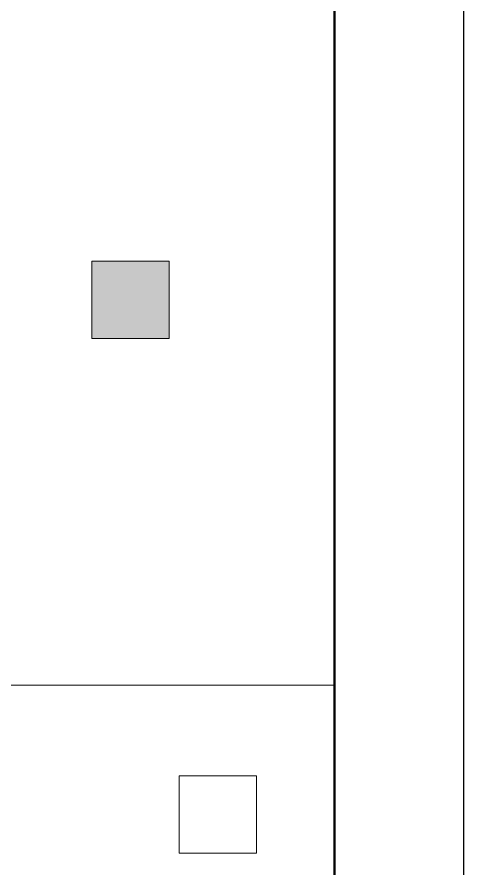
# Model space of a CAD drawing. Extents: x -200722 to 834823, y -494970 to 88783.
# Drawn here: x 420556 to 422456, y -91831 to -88204 of the extents above; entities that cross this region are included whole.
import ezdxf

# ---------------------------------------------------------------- set-up
doc = ezdxf.new("R2010")
doc.units = 0
doc.header["$LTSCALE"] = 100
doc.header["$MEASUREMENT"] = 0
doc.layers.get('0').update_dxf_attribs({"linetype": 'CONTINUOUS'})
doc.layers.add('9_PRINT BOUNDARY_NON PRINT', color=32, linetype='CONTINUOUS', plot=False)
doc.layers.add('9_TITLE TEXT', color=7, linetype='CONTINUOUS', lineweight=20)

msp = doc.modelspace()

# ---------------------------------------------------------------- hatches: boundary and pattern name
at = {"layer": '9_TITLE TEXT', "true_color": 0x000000}
h = msp.add_hatch(color=18, dxfattribs=at)
h.dxf.hatch_style = 1
h.paths.add_polyline_path([(421203.3, -89243.6), (420873.4, -89243.6), (420873.4, -89573.4), (421203.3, -89573.4)])

# ---------------------------------------------------------------- linework, layer by layer
at = {"color": 18, "true_color": 0x000000}
msp.add_lwpolyline([(330496.4, -104400.4), (421906.4, -104400.4), (421906.4, -40160.4), (330496.4, -40160.4)], close=True, dxfattribs=at)
at = {"layer": '9_PRINT BOUNDARY_NON PRINT', "color": 18, "true_color": 0x000000}
msp.add_lwpolyline([(329946.4, -104950.4), (422456.4, -104950.4), (422456.4, -39610.4), (329946.4, -39610.4)], close=True, dxfattribs=at)
at = {"layer": '9_TITLE TEXT', "color": 18, "true_color": 0x000000}
msp.add_line((421906.4, -91049.1), (412666.4, -91049.1), dxfattribs=at)
at = {"layer": '9_TITLE TEXT', "color": 18, "lineweight": 50, "true_color": 0x000000}
msp.add_lwpolyline([(421906.4, -104400.4), (412666.4, -104400.4), (412666.4, -40160.4), (421906.4, -40160.4)], close=True, dxfattribs=at)
at = {"layer": '9_TITLE TEXT', "color": 18, "true_color": 0x000000}
msp.add_lwpolyline([(421906.4, -40160.4), (421906.4, -104400.4)], dxfattribs=at)
for points in [[(421203.3, -89243.6), (420873.4, -89243.6), (420873.4, -89573.4), (421203.3, -89573.4)], [(421573.7, -91434.9), (421245.2, -91434.9), (421245.2, -91763.3), (421573.7, -91763.3)]]:
    msp.add_lwpolyline(points, close=True, dxfattribs=at)

doc.saveas('drawing.dxf')
